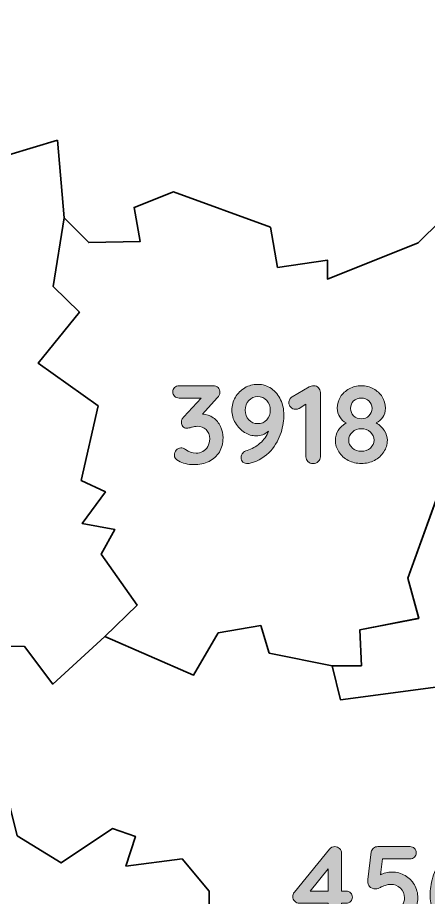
# Model space of a CAD drawing. Header units: inches. Extents: x 8 to 202, y -198 to -4.
# Drawn here: x 50.3 to 84.2, y -114.7 to -42 of the extents above; entities that cross this region are included whole.
import ezdxf

# ---------------------------------------------------------------- set-up
doc = ezdxf.new("R2010")
doc.units = ezdxf.units.IN
doc.header["$MEASUREMENT"] = 0
doc.layers.add('Layer 1', color=7, linetype='Continuous')
doc.layers.add('Layer 2', color=7, linetype='Continuous')

# ---------------------------------------------------------------- blocks, each defined once
blk = doc.blocks.new('block 5')
at = {"layer": 'Layer 2', "color": 250, "lineweight": 35, "true_color": 0x231f20}
for points in [[(53.548, -52.169), (54.103, -58.571), (54.103, -58.571), (53.188, -64.237), (55.368, -66.377), (51.959, -70.581), (56.9, -74.103), (55.507, -80.264), (57.51, -81.21), (55.591, -83.83), (58.275, -84.318), (57.158, -86.352), (60.121, -90.567), (57.455, -93.167), (57.455, -93.167), (53.157, -97.091), (50.836, -93.987), (45.31, -93.945)], [(47.487, -53.989), (53.548, -52.169)], [(84.8, -81.931), (82.494, -88.335), (83.396, -91.655), (78.537, -92.597), (78.659, -95.572), (76.249, -95.572), (76.249, -95.572), (71.043, -94.529), (70.334, -92.259), (66.828, -92.855), (64.789, -96.339), (57.455, -93.167), (57.455, -93.167), (60.121, -90.567), (57.158, -86.352), (58.275, -84.318), (55.591, -83.83), (57.51, -81.21), (55.507, -80.264), (56.9, -74.103), (51.959, -70.581), (55.368, -66.377), (53.188, -64.237), (54.103, -58.571), (54.103, -58.571), (56.126, -60.62), (60.37, -60.539), (59.871, -57.716), (63.127, -56.418), (71.145, -59.347), (71.731, -62.67), (75.867, -62.079), (75.847, -63.634), (83.332, -60.643), (90.883, -53.199)], [(84.994, -97.31), (76.937, -98.393), (76.249, -95.577), (76.249, -95.577), (78.657, -95.577), (78.537, -92.601), (83.396, -91.66), (82.494, -88.341), (84.8, -81.937)], [(57.455, -93.167), (64.792, -96.339), (66.83, -92.855), (70.334, -92.259), (71.043, -94.529), (76.251, -95.572), (76.251, -95.572), (76.939, -98.389), (84.996, -97.305), (84.996, -97.305), (85.264, -102.319), (88.511, -100.332), (94.999, -108.319), (98.435, -106.888), (100.919, -107.328), (100.787, -109.386), (105.568, -108.495), (105.568, -108.495), (105.268, -115.255)], [(66.014, -120.013), (66.083, -114.179), (63.843, -111.524), (59.199, -112.116), (59.981, -109.669), (58.085, -109.022), (53.84, -111.853), (50.206, -109.614), (47.962, -100.597), (48.882, -97.646), (45.307, -93.947), (45.307, -93.947), (50.834, -93.987), (53.155, -97.091), (57.455, -93.167)]]:
    blk.add_lwpolyline(points, dxfattribs=at)
blk = doc.blocks.new('block 2')
at = {"layer": 'Layer 2'}
blk.add_blockref('block 5', (0, 0), dxfattribs=at)
blk = doc.blocks.new('block 9')
at = {"layer": 'Layer 2', "true_color": 0xffffff}
h = blk.add_hatch(color=7, dxfattribs=at)
h.dxf.hatch_style = 2
edge = h.paths.add_edge_path()
edge.add_spline(control_points=[(66.412, -75.089), (66.672, -75.273), (66.872, -75.513), (67.012, -75.809), (67.153, -76.106), (67.223, -76.423), (67.223, -76.759), (67.223, -77.205), (67.123, -77.595), (66.921, -77.928), (66.719, -78.262), (66.435, -78.517), (66.068, -78.694), (65.701, -78.871), (65.273, -78.96), (64.784, -78.96), (64.564, -78.96), (64.343, -78.932), (64.123, -78.878), (63.903, -78.823), (63.71, -78.749), (63.545, -78.658), (63.319, -78.535), (63.206, -78.37), (63.206, -78.162), (63.206, -78.015), (63.258, -77.881), (63.362, -77.758), (63.466, -77.636), (63.591, -77.575), (63.738, -77.575), (63.86, -77.575), (63.992, -77.621), (64.132, -77.713), (64.395, -77.914), (64.686, -78.015), (65.004, -78.015), (65.193, -78.015), (65.374, -77.968), (65.545, -77.873), (65.716, -77.778), (65.855, -77.641), (65.962, -77.46), (66.069, -77.28), (66.123, -77.074), (66.123, -76.841), (66.123, -76.511), (66.023, -76.254), (65.825, -76.071), (65.626, -75.887), (65.386, -75.796), (65.105, -75.796), (64.982, -75.796), (64.875, -75.808), (64.784, -75.832), (64.692, -75.857), (64.637, -75.872), (64.618, -75.878), (64.459, -75.927), (64.328, -75.952), (64.224, -75.952), (64.089, -75.952), (63.982, -75.904), (63.903, -75.809), (63.823, -75.715), (63.784, -75.597), (63.784, -75.456), (63.784, -75.371), (63.799, -75.294), (63.83, -75.227), (63.86, -75.16), (63.912, -75.086), (63.986, -75.007), (63.986, -75.007), (65.407, -73.457), (65.407, -73.457), (65.407, -73.457), (63.591, -73.457), (63.591, -73.457), (63.444, -73.457), (63.322, -73.408), (63.224, -73.31), (63.126, -73.212), (63.077, -73.09), (63.077, -72.943), (63.077, -72.803), (63.126, -72.685), (63.224, -72.59), (63.322, -72.495), (63.444, -72.448), (63.591, -72.448), (63.591, -72.448), (66.398, -72.448), (66.398, -72.448), (66.581, -72.448), (66.722, -72.498), (66.82, -72.599), (66.918, -72.7), (66.967, -72.833), (66.967, -72.998), (66.967, -73.145), (66.893, -73.292), (66.746, -73.439), (66.746, -73.439), (65.517, -74.796), (65.517, -74.796), (65.854, -74.808), (66.152, -74.906), (66.412, -75.089)], knot_values=[0, 0, 0, 0, 1, 1, 1, 2, 2, 2, 3, 3, 3, 4, 4, 4, 5, 5, 5, 6, 6, 6, 7, 7, 7, 8, 8, 8, 9, 9, 9, 10, 10, 10, 11, 11, 11, 12, 12, 12, 13, 13, 13, 14, 14, 14, 15, 15, 15, 16, 16, 16, 17, 17, 17, 18, 18, 18, 19, 19, 19, 20, 20, 20, 21, 21, 21, 22, 22, 22, 23, 23, 23, 24, 24, 24, 25, 25, 25, 26, 26, 26, 27, 27, 27, 28, 28, 28, 29, 29, 29, 30, 30, 30, 31, 31, 31, 32, 32, 32, 33, 33, 33, 34, 34, 34, 35, 35, 35, 36, 36, 36, 36], degree=3, periodic=1)
h = blk.add_hatch(color=7, dxfattribs=at)
h.dxf.hatch_style = 2
edge = h.paths.add_edge_path()
edge.add_spline(control_points=[(71.222, -72.682), (71.553, -72.917), (71.806, -73.226), (71.984, -73.608), (72.161, -73.99), (72.25, -74.398), (72.25, -74.832), (72.25, -75.279), (72.172, -75.77), (72.016, -76.305), (71.86, -76.84), (71.575, -77.346), (71.163, -77.823), (70.75, -78.3), (70.189, -78.639), (69.48, -78.841), (69.406, -78.859), (69.336, -78.868), (69.269, -78.868), (69.11, -78.868), (68.978, -78.827), (68.874, -78.745), (68.77, -78.662), (68.718, -78.532), (68.718, -78.355), (68.718, -78.22), (68.763, -78.103), (68.851, -78.002), (68.94, -77.901), (69.058, -77.829), (69.205, -77.786), (69.59, -77.676), (69.946, -77.48), (70.273, -77.199), (70.6, -76.918), (70.84, -76.582), (70.993, -76.19), (70.687, -76.453), (70.339, -76.585), (69.947, -76.585), (69.63, -76.585), (69.316, -76.488), (69.007, -76.296), (68.698, -76.103), (68.446, -75.843), (68.251, -75.516), (68.055, -75.189), (67.957, -74.836), (67.957, -74.457), (67.957, -74.071), (68.053, -73.715), (68.246, -73.388), (68.439, -73.061), (68.697, -72.803), (69.021, -72.613), (69.345, -72.423), (69.703, -72.329), (70.094, -72.329), (70.516, -72.329), (70.892, -72.446), (71.222, -72.682)], knot_values=[0, 0, 0, 0, 1, 1, 1, 2, 2, 2, 3, 3, 3, 4, 4, 4, 5, 5, 5, 6, 6, 6, 7, 7, 7, 8, 8, 8, 9, 9, 9, 10, 10, 10, 11, 11, 11, 12, 12, 12, 13, 13, 13, 14, 14, 14, 15, 15, 15, 16, 16, 16, 17, 17, 17, 18, 18, 18, 19, 19, 19, 20, 20, 20, 20], degree=3, periodic=1)
edge = h.paths.add_edge_path()
edge.add_spline(control_points=[(70.833, -75.254), (71.031, -75.041), (71.131, -74.775), (71.131, -74.457), (71.131, -74.139), (71.031, -73.873), (70.833, -73.659), (70.634, -73.444), (70.388, -73.338), (70.094, -73.338), (69.807, -73.338), (69.562, -73.444), (69.36, -73.659), (69.159, -73.873), (69.058, -74.139), (69.058, -74.457), (69.058, -74.775), (69.159, -75.041), (69.36, -75.254), (69.562, -75.469), (69.807, -75.576), (70.094, -75.576), (70.388, -75.576), (70.634, -75.469), (70.833, -75.254)], knot_values=[0, 0, 0, 0, 1, 1, 1, 2, 2, 2, 3, 3, 3, 4, 4, 4, 5, 5, 5, 6, 6, 6, 7, 7, 7, 8, 8, 8, 8], degree=3, periodic=1)
h = blk.add_hatch(color=7, dxfattribs=at)
h.dxf.hatch_style = 2
edge = h.paths.add_edge_path()
edge.add_spline(control_points=[(75.111, -72.608), (75.215, -72.715), (75.267, -72.848), (75.267, -73.007), (75.267, -73.007), (75.267, -78.309), (75.267, -78.309), (75.267, -78.468), (75.209, -78.601), (75.093, -78.708), (74.977, -78.815), (74.833, -78.868), (74.662, -78.868), (74.491, -78.868), (74.35, -78.815), (74.24, -78.708), (74.13, -78.601), (74.075, -78.468), (74.075, -78.309), (74.075, -78.309), (74.075, -73.961), (74.075, -73.961), (74.075, -73.961), (73.506, -74.31), (73.506, -74.31), (73.414, -74.365), (73.316, -74.392), (73.213, -74.392), (73.06, -74.392), (72.93, -74.334), (72.823, -74.218), (72.716, -74.102), (72.662, -73.974), (72.662, -73.833), (72.662, -73.735), (72.688, -73.643), (72.74, -73.558), (72.792, -73.472), (72.861, -73.405), (72.947, -73.356), (72.947, -73.356), (74.332, -72.53), (74.332, -72.53), (74.436, -72.475), (74.567, -72.448), (74.726, -72.448), (74.879, -72.448), (75.007, -72.502), (75.111, -72.608)], knot_values=[0, 0, 0, 0, 1, 1, 1, 2, 2, 2, 3, 3, 3, 4, 4, 4, 5, 5, 5, 6, 6, 6, 7, 7, 7, 8, 8, 8, 9, 9, 9, 10, 10, 10, 11, 11, 11, 12, 12, 12, 13, 13, 13, 14, 14, 14, 15, 15, 15, 16, 16, 16, 16], degree=3, periodic=1)
h = blk.add_hatch(color=7, dxfattribs=at)
h.dxf.hatch_style = 2
edge = h.paths.add_edge_path()
edge.add_spline(control_points=[(80.555, -76.158), (80.717, -76.412), (80.798, -76.676), (80.798, -76.952), (80.798, -77.3), (80.702, -77.621), (80.509, -77.914), (80.316, -78.208), (80.056, -78.441), (79.73, -78.612), (79.402, -78.783), (79.043, -78.868), (78.652, -78.868), (78.26, -78.868), (77.901, -78.783), (77.574, -78.612), (77.247, -78.441), (76.987, -78.208), (76.794, -77.914), (76.602, -77.621), (76.505, -77.3), (76.505, -76.952), (76.505, -76.365), (76.802, -75.887), (77.395, -75.52), (77.181, -75.398), (77.005, -75.233), (76.868, -75.025), (76.73, -74.817), (76.661, -74.573), (76.661, -74.292), (76.661, -73.955), (76.75, -73.646), (76.927, -73.365), (77.105, -73.084), (77.345, -72.86), (77.647, -72.695), (77.95, -72.53), (78.285, -72.448), (78.652, -72.448), (79.019, -72.448), (79.353, -72.53), (79.656, -72.695), (79.959, -72.86), (80.197, -73.084), (80.371, -73.365), (80.546, -73.646), (80.633, -73.955), (80.633, -74.292), (80.633, -74.597), (80.561, -74.85), (80.417, -75.048), (80.274, -75.247), (80.095, -75.404), (79.881, -75.52), (80.168, -75.692), (80.393, -75.904), (80.555, -76.158)], knot_values=[0, 0, 0, 0, 1, 1, 1, 2, 2, 2, 3, 3, 3, 4, 4, 4, 5, 5, 5, 6, 6, 6, 7, 7, 7, 8, 8, 8, 9, 9, 9, 10, 10, 10, 11, 11, 11, 12, 12, 12, 13, 13, 13, 14, 14, 14, 15, 15, 15, 16, 16, 16, 17, 17, 17, 18, 18, 18, 19, 19, 19, 19], degree=3, periodic=1)
edge = h.paths.add_edge_path()
edge.add_spline(control_points=[(79.395, -77.589), (79.596, -77.409), (79.697, -77.19), (79.697, -76.933), (79.697, -76.67), (79.596, -76.449), (79.395, -76.268), (79.193, -76.088), (78.945, -75.998), (78.652, -75.998), (78.358, -75.998), (78.11, -76.088), (77.909, -76.268), (77.707, -76.449), (77.606, -76.67), (77.606, -76.933), (77.606, -77.19), (77.707, -77.409), (77.909, -77.589), (78.11, -77.769), (78.358, -77.859), (78.652, -77.859), (78.945, -77.859), (79.193, -77.769), (79.395, -77.589)], knot_values=[0, 0, 0, 0, 1, 1, 1, 2, 2, 2, 3, 3, 3, 4, 4, 4, 5, 5, 5, 6, 6, 6, 7, 7, 7, 8, 8, 8, 8], degree=3, periodic=1)
edge = h.paths.add_edge_path()
edge.add_spline(control_points=[(78.014, -73.7), (77.846, -73.862), (77.762, -74.065), (77.762, -74.31), (77.762, -74.561), (77.846, -74.767), (78.014, -74.929), (78.182, -75.091), (78.395, -75.172), (78.652, -75.172), (78.902, -75.172), (79.112, -75.089), (79.28, -74.924), (79.448, -74.759), (79.532, -74.554), (79.532, -74.31), (79.532, -74.065), (79.448, -73.862), (79.28, -73.7), (79.112, -73.538), (78.902, -73.457), (78.652, -73.457), (78.395, -73.457), (78.182, -73.538), (78.014, -73.7)], knot_values=[0, 0, 0, 0, 1, 1, 1, 2, 2, 2, 3, 3, 3, 4, 4, 4, 5, 5, 5, 6, 6, 6, 7, 7, 7, 8, 8, 8, 8], degree=3, periodic=1)
at = {"layer": 'Layer 2', "lineweight": 0}
for points, knots in [([(66.412, -75.089), (66.672, -75.273), (66.872, -75.513), (67.012, -75.809), (67.153, -76.106), (67.223, -76.423), (67.223, -76.759), (67.223, -77.205), (67.123, -77.595), (66.921, -77.928), (66.719, -78.262), (66.435, -78.517), (66.068, -78.694), (65.701, -78.871), (65.273, -78.96), (64.784, -78.96), (64.564, -78.96), (64.343, -78.932), (64.123, -78.878), (63.903, -78.823), (63.71, -78.749), (63.545, -78.658), (63.319, -78.535), (63.206, -78.37), (63.206, -78.162), (63.206, -78.015), (63.258, -77.881), (63.362, -77.758), (63.466, -77.636), (63.591, -77.575), (63.738, -77.575), (63.86, -77.575), (63.992, -77.621), (64.132, -77.713), (64.395, -77.914), (64.686, -78.015), (65.004, -78.015), (65.193, -78.015), (65.374, -77.968), (65.545, -77.873), (65.716, -77.778), (65.855, -77.641), (65.962, -77.46), (66.069, -77.28), (66.123, -77.074), (66.123, -76.841), (66.123, -76.511), (66.023, -76.254), (65.825, -76.071), (65.626, -75.887), (65.386, -75.796), (65.105, -75.796), (64.982, -75.796), (64.875, -75.808), (64.784, -75.832), (64.692, -75.857), (64.637, -75.872), (64.618, -75.878), (64.459, -75.927), (64.328, -75.952), (64.224, -75.952), (64.089, -75.952), (63.982, -75.904), (63.903, -75.809), (63.823, -75.715), (63.784, -75.597), (63.784, -75.456), (63.784, -75.371), (63.799, -75.294), (63.83, -75.227), (63.86, -75.16), (63.912, -75.086), (63.986, -75.007), (63.986, -75.007), (65.407, -73.457), (65.407, -73.457), (65.407, -73.457), (63.591, -73.457), (63.591, -73.457), (63.444, -73.457), (63.322, -73.408), (63.224, -73.31), (63.126, -73.212), (63.077, -73.09), (63.077, -72.943), (63.077, -72.803), (63.126, -72.685), (63.224, -72.59), (63.322, -72.495), (63.444, -72.448), (63.591, -72.448), (63.591, -72.448), (66.398, -72.448), (66.398, -72.448), (66.581, -72.448), (66.722, -72.498), (66.82, -72.599), (66.918, -72.7), (66.967, -72.833), (66.967, -72.998), (66.967, -73.145), (66.893, -73.292), (66.746, -73.439), (66.746, -73.439), (65.517, -74.796), (65.517, -74.796), (65.854, -74.808), (66.152, -74.906), (66.412, -75.089)], [0, 0, 0, 0, 1, 1, 1, 2, 2, 2, 3, 3, 3, 4, 4, 4, 5, 5, 5, 6, 6, 6, 7, 7, 7, 8, 8, 8, 9, 9, 9, 10, 10, 10, 11, 11, 11, 12, 12, 12, 13, 13, 13, 14, 14, 14, 15, 15, 15, 16, 16, 16, 17, 17, 17, 18, 18, 18, 19, 19, 19, 20, 20, 20, 21, 21, 21, 22, 22, 22, 23, 23, 23, 24, 24, 24, 25, 25, 25, 26, 26, 26, 27, 27, 27, 28, 28, 28, 29, 29, 29, 30, 30, 30, 31, 31, 31, 32, 32, 32, 33, 33, 33, 34, 34, 34, 35, 35, 35, 36, 36, 36, 36]), ([(71.222, -72.682), (71.553, -72.917), (71.806, -73.226), (71.984, -73.608), (72.161, -73.99), (72.25, -74.398), (72.25, -74.832), (72.25, -75.279), (72.172, -75.77), (72.016, -76.305), (71.86, -76.84), (71.575, -77.346), (71.163, -77.823), (70.75, -78.3), (70.189, -78.639), (69.48, -78.841), (69.406, -78.859), (69.336, -78.868), (69.269, -78.868), (69.11, -78.868), (68.978, -78.827), (68.874, -78.745), (68.77, -78.662), (68.718, -78.532), (68.718, -78.355), (68.718, -78.22), (68.763, -78.103), (68.851, -78.002), (68.94, -77.901), (69.058, -77.829), (69.205, -77.786), (69.59, -77.676), (69.946, -77.48), (70.273, -77.199), (70.6, -76.918), (70.84, -76.582), (70.993, -76.19), (70.687, -76.453), (70.339, -76.585), (69.947, -76.585), (69.63, -76.585), (69.316, -76.488), (69.007, -76.296), (68.698, -76.103), (68.446, -75.843), (68.251, -75.516), (68.055, -75.189), (67.957, -74.836), (67.957, -74.457), (67.957, -74.071), (68.053, -73.715), (68.246, -73.388), (68.439, -73.061), (68.697, -72.803), (69.021, -72.613), (69.345, -72.423), (69.703, -72.329), (70.094, -72.329), (70.516, -72.329), (70.892, -72.446), (71.222, -72.682)], [0, 0, 0, 0, 1, 1, 1, 2, 2, 2, 3, 3, 3, 4, 4, 4, 5, 5, 5, 6, 6, 6, 7, 7, 7, 8, 8, 8, 9, 9, 9, 10, 10, 10, 11, 11, 11, 12, 12, 12, 13, 13, 13, 14, 14, 14, 15, 15, 15, 16, 16, 16, 17, 17, 17, 18, 18, 18, 19, 19, 19, 20, 20, 20, 20]), ([(75.111, -72.608), (75.215, -72.715), (75.267, -72.848), (75.267, -73.007), (75.267, -73.007), (75.267, -78.309), (75.267, -78.309), (75.267, -78.468), (75.209, -78.601), (75.093, -78.708), (74.977, -78.815), (74.833, -78.868), (74.662, -78.868), (74.491, -78.868), (74.35, -78.815), (74.24, -78.708), (74.13, -78.601), (74.075, -78.468), (74.075, -78.309), (74.075, -78.309), (74.075, -73.961), (74.075, -73.961), (74.075, -73.961), (73.506, -74.31), (73.506, -74.31), (73.414, -74.365), (73.316, -74.392), (73.213, -74.392), (73.06, -74.392), (72.93, -74.334), (72.823, -74.218), (72.716, -74.102), (72.662, -73.974), (72.662, -73.833), (72.662, -73.735), (72.688, -73.643), (72.74, -73.558), (72.792, -73.472), (72.861, -73.405), (72.947, -73.356), (72.947, -73.356), (74.332, -72.53), (74.332, -72.53), (74.436, -72.475), (74.567, -72.448), (74.726, -72.448), (74.879, -72.448), (75.007, -72.502), (75.111, -72.608)], [0, 0, 0, 0, 1, 1, 1, 2, 2, 2, 3, 3, 3, 4, 4, 4, 5, 5, 5, 6, 6, 6, 7, 7, 7, 8, 8, 8, 9, 9, 9, 10, 10, 10, 11, 11, 11, 12, 12, 12, 13, 13, 13, 14, 14, 14, 15, 15, 15, 16, 16, 16, 16]), ([(80.555, -76.158), (80.717, -76.412), (80.798, -76.676), (80.798, -76.952), (80.798, -77.3), (80.702, -77.621), (80.509, -77.914), (80.316, -78.208), (80.056, -78.441), (79.73, -78.612), (79.402, -78.783), (79.043, -78.868), (78.652, -78.868), (78.26, -78.868), (77.901, -78.783), (77.574, -78.612), (77.247, -78.441), (76.987, -78.208), (76.794, -77.914), (76.602, -77.621), (76.505, -77.3), (76.505, -76.952), (76.505, -76.365), (76.802, -75.887), (77.395, -75.52), (77.181, -75.398), (77.005, -75.233), (76.868, -75.025), (76.73, -74.817), (76.661, -74.573), (76.661, -74.292), (76.661, -73.955), (76.75, -73.646), (76.927, -73.365), (77.105, -73.084), (77.345, -72.86), (77.647, -72.695), (77.95, -72.53), (78.285, -72.448), (78.652, -72.448), (79.019, -72.448), (79.353, -72.53), (79.656, -72.695), (79.959, -72.86), (80.197, -73.084), (80.371, -73.365), (80.546, -73.646), (80.633, -73.955), (80.633, -74.292), (80.633, -74.597), (80.561, -74.85), (80.417, -75.048), (80.274, -75.247), (80.095, -75.404), (79.881, -75.52), (80.168, -75.692), (80.393, -75.904), (80.555, -76.158)], [0, 0, 0, 0, 1, 1, 1, 2, 2, 2, 3, 3, 3, 4, 4, 4, 5, 5, 5, 6, 6, 6, 7, 7, 7, 8, 8, 8, 9, 9, 9, 10, 10, 10, 11, 11, 11, 12, 12, 12, 13, 13, 13, 14, 14, 14, 15, 15, 15, 16, 16, 16, 17, 17, 17, 18, 18, 18, 19, 19, 19, 19]), ([(70.833, -75.254), (71.031, -75.041), (71.131, -74.775), (71.131, -74.457), (71.131, -74.139), (71.031, -73.873), (70.833, -73.659), (70.634, -73.444), (70.388, -73.338), (70.094, -73.338), (69.807, -73.338), (69.562, -73.444), (69.36, -73.659), (69.159, -73.873), (69.058, -74.139), (69.058, -74.457), (69.058, -74.775), (69.159, -75.041), (69.36, -75.254), (69.562, -75.469), (69.807, -75.576), (70.094, -75.576), (70.388, -75.576), (70.634, -75.469), (70.833, -75.254)], [0, 0, 0, 0, 1, 1, 1, 2, 2, 2, 3, 3, 3, 4, 4, 4, 5, 5, 5, 6, 6, 6, 7, 7, 7, 8, 8, 8, 8]), ([(78.014, -73.7), (77.846, -73.862), (77.762, -74.065), (77.762, -74.31), (77.762, -74.561), (77.846, -74.767), (78.014, -74.929), (78.182, -75.091), (78.395, -75.172), (78.652, -75.172), (78.902, -75.172), (79.112, -75.089), (79.28, -74.924), (79.448, -74.759), (79.532, -74.554), (79.532, -74.31), (79.532, -74.065), (79.448, -73.862), (79.28, -73.7), (79.112, -73.538), (78.902, -73.457), (78.652, -73.457), (78.395, -73.457), (78.182, -73.538), (78.014, -73.7)], [0, 0, 0, 0, 1, 1, 1, 2, 2, 2, 3, 3, 3, 4, 4, 4, 5, 5, 5, 6, 6, 6, 7, 7, 7, 8, 8, 8, 8]), ([(79.395, -77.589), (79.596, -77.409), (79.697, -77.19), (79.697, -76.933), (79.697, -76.67), (79.596, -76.449), (79.395, -76.268), (79.193, -76.088), (78.945, -75.998), (78.652, -75.998), (78.358, -75.998), (78.11, -76.088), (77.909, -76.268), (77.707, -76.449), (77.606, -76.67), (77.606, -76.933), (77.606, -77.19), (77.707, -77.409), (77.909, -77.589), (78.11, -77.769), (78.358, -77.859), (78.652, -77.859), (78.945, -77.859), (79.193, -77.769), (79.395, -77.589)], [0, 0, 0, 0, 1, 1, 1, 2, 2, 2, 3, 3, 3, 4, 4, 4, 5, 5, 5, 6, 6, 6, 7, 7, 7, 8, 8, 8, 8])]:
    blk.add_open_spline(points, degree=3, knots=knots, dxfattribs=at)
blk = doc.blocks.new('block 14')
at = {"layer": 'Layer 2', "true_color": 0xffffff}
h = blk.add_hatch(color=7, dxfattribs=at)
h.dxf.hatch_style = 2
edge = h.paths.add_edge_path()
edge.add_spline(control_points=[(77.767, -114.325), (77.865, -114.423), (77.914, -114.546), (77.914, -114.692), (77.914, -114.833), (77.865, -114.951), (77.767, -115.046), (77.67, -115.14), (77.547, -115.187), (77.4, -115.187), (77.4, -115.187), (77.015, -115.187), (77.015, -115.187), (77.015, -115.187), (77.015, -116.371), (77.015, -116.371), (77.015, -116.53), (76.962, -116.663), (76.855, -116.77), (76.748, -116.877), (76.615, -116.93), (76.456, -116.93), (76.303, -116.93), (76.174, -116.877), (76.07, -116.77), (75.966, -116.663), (75.915, -116.53), (75.915, -116.371), (75.915, -116.371), (75.915, -115.187), (75.915, -115.187), (75.915, -115.187), (73.53, -115.187), (73.53, -115.187), (73.395, -115.187), (73.27, -115.134), (73.154, -115.027), (73.037, -114.92), (72.979, -114.793), (72.979, -114.647), (72.979, -114.512), (73.025, -114.39), (73.117, -114.28), (73.117, -114.28), (76.015, -110.73), (76.015, -110.73), (76.131, -110.583), (76.284, -110.51), (76.474, -110.51), (76.627, -110.51), (76.755, -110.563), (76.859, -110.67), (76.963, -110.777), (77.015, -110.91), (77.015, -111.069), (77.015, -111.069), (77.015, -114.179), (77.015, -114.179), (77.015, -114.179), (77.4, -114.179), (77.4, -114.179), (77.547, -114.179), (77.67, -114.228), (77.767, -114.325)], knot_values=[0, 0, 0, 0, 1, 1, 1, 2, 2, 2, 3, 3, 3, 4, 4, 4, 5, 5, 5, 6, 6, 6, 7, 7, 7, 8, 8, 8, 9, 9, 9, 10, 10, 10, 11, 11, 11, 12, 12, 12, 13, 13, 13, 14, 14, 14, 15, 15, 15, 16, 16, 16, 17, 17, 17, 18, 18, 18, 19, 19, 19, 20, 20, 20, 21, 21, 21, 21], degree=3, periodic=1)
h.paths.add_polyline_path([(74.429, -114.179), (75.915, -114.179), (75.915, -112.344)])
h = blk.add_hatch(color=7, dxfattribs=at)
h.dxf.hatch_style = 2
edge = h.paths.add_edge_path()
edge.add_spline(control_points=[(82.266, -112.899), (82.593, -113.086), (82.85, -113.341), (83.037, -113.665), (83.223, -113.989), (83.316, -114.35), (83.316, -114.747), (83.316, -115.157), (83.2, -115.536), (82.968, -115.885), (82.735, -116.233), (82.427, -116.51), (82.042, -116.715), (81.656, -116.92), (81.24, -117.022), (80.794, -117.022), (80.556, -117.022), (80.309, -116.985), (80.056, -116.912), (79.802, -116.839), (79.595, -116.738), (79.436, -116.609), (79.363, -116.548), (79.302, -116.462), (79.253, -116.353), (79.204, -116.242), (79.18, -116.139), (79.18, -116.04), (79.18, -115.931), (79.227, -115.831), (79.322, -115.742), (79.417, -115.654), (79.541, -115.609), (79.693, -115.609), (79.803, -115.609), (79.941, -115.668), (80.106, -115.784), (80.363, -115.943), (80.589, -116.022), (80.785, -116.022), (81.036, -116.022), (81.271, -115.964), (81.491, -115.848), (81.711, -115.732), (81.887, -115.576), (82.019, -115.38), (82.15, -115.185), (82.216, -114.974), (82.216, -114.747), (82.216, -114.417), (82.102, -114.148), (81.876, -113.94), (81.65, -113.732), (81.381, -113.628), (81.069, -113.628), (80.928, -113.628), (80.803, -113.647), (80.693, -113.683), (80.583, -113.72), (80.452, -113.775), (80.299, -113.848), (80.189, -113.903), (80.102, -113.943), (80.037, -113.968), (79.973, -113.992), (79.907, -114.004), (79.84, -114.004), (79.602, -114.004), (79.432, -113.94), (79.331, -113.812), (79.23, -113.683), (79.18, -113.531), (79.18, -113.353), (79.18, -113.292), (79.183, -113.249), (79.189, -113.225), (79.189, -113.225), (79.473, -110.95), (79.473, -110.95), (79.498, -110.821), (79.56, -110.716), (79.661, -110.634), (79.762, -110.551), (79.883, -110.51), (80.024, -110.51), (80.024, -110.51), (82.674, -110.51), (82.674, -110.51), (82.821, -110.51), (82.943, -110.559), (83.041, -110.656), (83.139, -110.754), (83.188, -110.877), (83.188, -111.023), (83.188, -111.164), (83.139, -111.282), (83.041, -111.376), (82.943, -111.472), (82.821, -111.519), (82.674, -111.519), (82.674, -111.519), (80.4, -111.519), (80.4, -111.519), (80.4, -111.519), (80.225, -112.849), (80.225, -112.849), (80.342, -112.781), (80.488, -112.726), (80.666, -112.684), (80.843, -112.641), (81.011, -112.619), (81.17, -112.619), (81.574, -112.619), (81.939, -112.713), (82.266, -112.899)], knot_values=[0, 0, 0, 0, 1, 1, 1, 2, 2, 2, 3, 3, 3, 4, 4, 4, 5, 5, 5, 6, 6, 6, 7, 7, 7, 8, 8, 8, 9, 9, 9, 10, 10, 10, 11, 11, 11, 12, 12, 12, 13, 13, 13, 14, 14, 14, 15, 15, 15, 16, 16, 16, 17, 17, 17, 18, 18, 18, 19, 19, 19, 20, 20, 20, 21, 21, 21, 22, 22, 22, 23, 23, 23, 24, 24, 24, 25, 25, 25, 26, 26, 26, 27, 27, 27, 28, 28, 28, 29, 29, 29, 30, 30, 30, 31, 31, 31, 32, 32, 32, 33, 33, 33, 34, 34, 34, 35, 35, 35, 36, 36, 36, 37, 37, 37, 38, 38, 38, 38], degree=3, periodic=1)
h = blk.add_hatch(color=7, dxfattribs=at)
h.dxf.hatch_style = 2
edge = h.paths.add_edge_path()
edge.add_spline(control_points=[(87.568, -113.055), (87.876, -113.248), (88.129, -113.508), (88.324, -113.835), (88.52, -114.162), (88.618, -114.515), (88.618, -114.894), (88.618, -115.279), (88.522, -115.636), (88.329, -115.963), (88.136, -116.29), (87.878, -116.548), (87.554, -116.738), (87.23, -116.927), (86.872, -117.022), (86.481, -117.022), (86.059, -117.022), (85.683, -116.904), (85.353, -116.669), (85.022, -116.434), (84.768, -116.125), (84.591, -115.742), (84.414, -115.36), (84.325, -114.952), (84.325, -114.518), (84.325, -114.072), (84.403, -113.581), (84.559, -113.046), (84.715, -112.511), (84.999, -112.005), (85.412, -111.528), (85.825, -111.051), (86.386, -110.712), (87.095, -110.51), (87.169, -110.491), (87.239, -110.482), (87.306, -110.482), (87.465, -110.482), (87.597, -110.523), (87.701, -110.606), (87.804, -110.689), (87.856, -110.819), (87.856, -110.996), (87.856, -111.131), (87.812, -111.248), (87.723, -111.349), (87.635, -111.45), (87.517, -111.522), (87.37, -111.565), (86.985, -111.674), (86.629, -111.871), (86.302, -112.152), (85.975, -112.433), (85.735, -112.769), (85.582, -113.161), (85.888, -112.898), (86.236, -112.766), (86.627, -112.766), (86.945, -112.766), (87.259, -112.862), (87.568, -113.055)], knot_values=[0, 0, 0, 0, 1, 1, 1, 2, 2, 2, 3, 3, 3, 4, 4, 4, 5, 5, 5, 6, 6, 6, 7, 7, 7, 8, 8, 8, 9, 9, 9, 10, 10, 10, 11, 11, 11, 12, 12, 12, 13, 13, 13, 14, 14, 14, 15, 15, 15, 16, 16, 16, 17, 17, 17, 18, 18, 18, 19, 19, 19, 20, 20, 20, 20], degree=3, periodic=1)
edge = h.paths.add_edge_path()
edge.add_spline(control_points=[(87.214, -115.692), (87.416, -115.478), (87.517, -115.212), (87.517, -114.894), (87.517, -114.576), (87.416, -114.31), (87.214, -114.096), (87.013, -113.882), (86.768, -113.775), (86.481, -113.775), (86.187, -113.775), (85.941, -113.882), (85.742, -114.096), (85.544, -114.31), (85.444, -114.576), (85.444, -114.894), (85.444, -115.212), (85.544, -115.478), (85.742, -115.692), (85.941, -115.906), (86.187, -116.013), (86.481, -116.013), (86.768, -116.013), (87.013, -115.906), (87.214, -115.692)], knot_values=[0, 0, 0, 0, 1, 1, 1, 2, 2, 2, 3, 3, 3, 4, 4, 4, 5, 5, 5, 6, 6, 6, 7, 7, 7, 8, 8, 8, 8], degree=3, periodic=1)
h = blk.add_hatch(color=7, dxfattribs=at)
h.dxf.hatch_style = 2
edge = h.paths.add_edge_path()
edge.add_spline(control_points=[(92.603, -112.899), (92.93, -113.086), (93.187, -113.341), (93.373, -113.665), (93.56, -113.989), (93.653, -114.35), (93.653, -114.747), (93.653, -115.157), (93.537, -115.536), (93.305, -115.885), (93.072, -116.233), (92.764, -116.51), (92.378, -116.715), (91.993, -116.92), (91.577, -117.022), (91.131, -117.022), (90.892, -117.022), (90.646, -116.985), (90.393, -116.912), (90.139, -116.839), (89.932, -116.738), (89.773, -116.609), (89.7, -116.548), (89.639, -116.462), (89.59, -116.353), (89.541, -116.242), (89.516, -116.139), (89.516, -116.04), (89.516, -115.931), (89.564, -115.831), (89.659, -115.742), (89.754, -115.654), (89.877, -115.609), (90.03, -115.609), (90.14, -115.609), (90.278, -115.668), (90.443, -115.784), (90.7, -115.943), (90.926, -116.022), (91.122, -116.022), (91.372, -116.022), (91.608, -115.964), (91.828, -115.848), (92.048, -115.732), (92.224, -115.576), (92.355, -115.38), (92.487, -115.185), (92.552, -114.974), (92.552, -114.747), (92.552, -114.417), (92.439, -114.148), (92.213, -113.94), (91.987, -113.732), (91.718, -113.628), (91.406, -113.628), (91.265, -113.628), (91.14, -113.647), (91.03, -113.683), (90.92, -113.72), (90.788, -113.775), (90.636, -113.848), (90.526, -113.903), (90.438, -113.943), (90.374, -113.968), (90.31, -113.992), (90.244, -114.004), (90.177, -114.004), (89.939, -114.004), (89.769, -113.94), (89.668, -113.812), (89.567, -113.683), (89.516, -113.531), (89.516, -113.353), (89.516, -113.292), (89.52, -113.249), (89.526, -113.225), (89.526, -113.225), (89.81, -110.95), (89.81, -110.95), (89.834, -110.821), (89.897, -110.716), (89.998, -110.634), (90.099, -110.551), (90.22, -110.51), (90.36, -110.51), (90.36, -110.51), (93.011, -110.51), (93.011, -110.51), (93.158, -110.51), (93.28, -110.559), (93.378, -110.656), (93.476, -110.754), (93.525, -110.877), (93.525, -111.023), (93.525, -111.164), (93.476, -111.282), (93.378, -111.376), (93.28, -111.472), (93.158, -111.519), (93.011, -111.519), (93.011, -111.519), (90.736, -111.519), (90.736, -111.519), (90.736, -111.519), (90.562, -112.849), (90.562, -112.849), (90.678, -112.781), (90.825, -112.726), (91.003, -112.684), (91.18, -112.641), (91.348, -112.619), (91.507, -112.619), (91.91, -112.619), (92.276, -112.713), (92.603, -112.899)], knot_values=[0, 0, 0, 0, 1, 1, 1, 2, 2, 2, 3, 3, 3, 4, 4, 4, 5, 5, 5, 6, 6, 6, 7, 7, 7, 8, 8, 8, 9, 9, 9, 10, 10, 10, 11, 11, 11, 12, 12, 12, 13, 13, 13, 14, 14, 14, 15, 15, 15, 16, 16, 16, 17, 17, 17, 18, 18, 18, 19, 19, 19, 20, 20, 20, 21, 21, 21, 22, 22, 22, 23, 23, 23, 24, 24, 24, 25, 25, 25, 26, 26, 26, 27, 27, 27, 28, 28, 28, 29, 29, 29, 30, 30, 30, 31, 31, 31, 32, 32, 32, 33, 33, 33, 34, 34, 34, 35, 35, 35, 36, 36, 36, 37, 37, 37, 38, 38, 38, 38], degree=3, periodic=1)
at = {"layer": 'Layer 2', "lineweight": 0}
blk.add_lwpolyline([(74.429, -114.179), (75.915, -114.179), (75.915, -112.344), (74.429, -114.179)], dxfattribs=at)
for points, knots in [([(77.767, -114.325), (77.865, -114.423), (77.914, -114.546), (77.914, -114.692), (77.914, -114.833), (77.865, -114.951), (77.767, -115.046), (77.67, -115.14), (77.547, -115.187), (77.4, -115.187), (77.4, -115.187), (77.015, -115.187), (77.015, -115.187), (77.015, -115.187), (77.015, -116.371), (77.015, -116.371), (77.015, -116.53), (76.962, -116.663), (76.855, -116.77), (76.748, -116.877), (76.615, -116.93), (76.456, -116.93), (76.303, -116.93), (76.174, -116.877), (76.07, -116.77), (75.966, -116.663), (75.915, -116.53), (75.915, -116.371), (75.915, -116.371), (75.915, -115.187), (75.915, -115.187), (75.915, -115.187), (73.53, -115.187), (73.53, -115.187), (73.395, -115.187), (73.27, -115.134), (73.154, -115.027), (73.037, -114.92), (72.979, -114.793), (72.979, -114.647), (72.979, -114.512), (73.025, -114.39), (73.117, -114.28), (73.117, -114.28), (76.015, -110.73), (76.015, -110.73), (76.131, -110.583), (76.284, -110.51), (76.474, -110.51), (76.627, -110.51), (76.755, -110.563), (76.859, -110.67), (76.963, -110.777), (77.015, -110.91), (77.015, -111.069), (77.015, -111.069), (77.015, -114.179), (77.015, -114.179), (77.015, -114.179), (77.4, -114.179), (77.4, -114.179), (77.547, -114.179), (77.67, -114.228), (77.767, -114.325)], [0, 0, 0, 0, 1, 1, 1, 2, 2, 2, 3, 3, 3, 4, 4, 4, 5, 5, 5, 6, 6, 6, 7, 7, 7, 8, 8, 8, 9, 9, 9, 10, 10, 10, 11, 11, 11, 12, 12, 12, 13, 13, 13, 14, 14, 14, 15, 15, 15, 16, 16, 16, 17, 17, 17, 18, 18, 18, 19, 19, 19, 20, 20, 20, 21, 21, 21, 21]), ([(82.266, -112.899), (82.593, -113.086), (82.85, -113.341), (83.037, -113.665), (83.223, -113.989), (83.316, -114.35), (83.316, -114.747), (83.316, -115.157), (83.2, -115.536), (82.968, -115.885), (82.735, -116.233), (82.427, -116.51), (82.042, -116.715), (81.656, -116.92), (81.24, -117.022), (80.794, -117.022), (80.556, -117.022), (80.309, -116.985), (80.056, -116.912), (79.802, -116.839), (79.595, -116.738), (79.436, -116.609), (79.363, -116.548), (79.302, -116.462), (79.253, -116.353), (79.204, -116.242), (79.18, -116.139), (79.18, -116.04), (79.18, -115.931), (79.227, -115.831), (79.322, -115.742), (79.417, -115.654), (79.541, -115.609), (79.693, -115.609), (79.803, -115.609), (79.941, -115.668), (80.106, -115.784), (80.363, -115.943), (80.589, -116.022), (80.785, -116.022), (81.036, -116.022), (81.271, -115.964), (81.491, -115.848), (81.711, -115.732), (81.887, -115.576), (82.019, -115.38), (82.15, -115.185), (82.216, -114.974), (82.216, -114.747), (82.216, -114.417), (82.102, -114.148), (81.876, -113.94), (81.65, -113.732), (81.381, -113.628), (81.069, -113.628), (80.928, -113.628), (80.803, -113.647), (80.693, -113.683), (80.583, -113.72), (80.452, -113.775), (80.299, -113.848), (80.189, -113.903), (80.102, -113.943), (80.037, -113.968), (79.973, -113.992), (79.907, -114.004), (79.84, -114.004), (79.602, -114.004), (79.432, -113.94), (79.331, -113.812), (79.23, -113.683), (79.18, -113.531), (79.18, -113.353), (79.18, -113.292), (79.183, -113.249), (79.189, -113.225), (79.189, -113.225), (79.473, -110.95), (79.473, -110.95), (79.498, -110.821), (79.56, -110.716), (79.661, -110.634), (79.762, -110.551), (79.883, -110.51), (80.024, -110.51), (80.024, -110.51), (82.674, -110.51), (82.674, -110.51), (82.821, -110.51), (82.943, -110.559), (83.041, -110.656), (83.139, -110.754), (83.188, -110.877), (83.188, -111.023), (83.188, -111.164), (83.139, -111.282), (83.041, -111.376), (82.943, -111.472), (82.821, -111.519), (82.674, -111.519), (82.674, -111.519), (80.4, -111.519), (80.4, -111.519), (80.4, -111.519), (80.225, -112.849), (80.225, -112.849), (80.342, -112.781), (80.488, -112.726), (80.666, -112.684), (80.843, -112.641), (81.011, -112.619), (81.17, -112.619), (81.574, -112.619), (81.939, -112.713), (82.266, -112.899)], [0, 0, 0, 0, 1, 1, 1, 2, 2, 2, 3, 3, 3, 4, 4, 4, 5, 5, 5, 6, 6, 6, 7, 7, 7, 8, 8, 8, 9, 9, 9, 10, 10, 10, 11, 11, 11, 12, 12, 12, 13, 13, 13, 14, 14, 14, 15, 15, 15, 16, 16, 16, 17, 17, 17, 18, 18, 18, 19, 19, 19, 20, 20, 20, 21, 21, 21, 22, 22, 22, 23, 23, 23, 24, 24, 24, 25, 25, 25, 26, 26, 26, 27, 27, 27, 28, 28, 28, 29, 29, 29, 30, 30, 30, 31, 31, 31, 32, 32, 32, 33, 33, 33, 34, 34, 34, 35, 35, 35, 36, 36, 36, 37, 37, 37, 38, 38, 38, 38]), ([(87.568, -113.055), (87.876, -113.248), (88.129, -113.508), (88.324, -113.835), (88.52, -114.162), (88.618, -114.515), (88.618, -114.894), (88.618, -115.279), (88.522, -115.636), (88.329, -115.963), (88.136, -116.29), (87.878, -116.548), (87.554, -116.738), (87.23, -116.927), (86.872, -117.022), (86.481, -117.022), (86.059, -117.022), (85.683, -116.904), (85.353, -116.669), (85.022, -116.434), (84.768, -116.125), (84.591, -115.742), (84.414, -115.36), (84.325, -114.952), (84.325, -114.518), (84.325, -114.072), (84.403, -113.581), (84.559, -113.046), (84.715, -112.511), (84.999, -112.005), (85.412, -111.528), (85.825, -111.051), (86.386, -110.712), (87.095, -110.51), (87.169, -110.491), (87.239, -110.482), (87.306, -110.482), (87.465, -110.482), (87.597, -110.523), (87.701, -110.606), (87.804, -110.689), (87.856, -110.819), (87.856, -110.996), (87.856, -111.131), (87.812, -111.248), (87.723, -111.349), (87.635, -111.45), (87.517, -111.522), (87.37, -111.565), (86.985, -111.674), (86.629, -111.871), (86.302, -112.152), (85.975, -112.433), (85.735, -112.769), (85.582, -113.161), (85.888, -112.898), (86.236, -112.766), (86.627, -112.766), (86.945, -112.766), (87.259, -112.862), (87.568, -113.055)], [0, 0, 0, 0, 1, 1, 1, 2, 2, 2, 3, 3, 3, 4, 4, 4, 5, 5, 5, 6, 6, 6, 7, 7, 7, 8, 8, 8, 9, 9, 9, 10, 10, 10, 11, 11, 11, 12, 12, 12, 13, 13, 13, 14, 14, 14, 15, 15, 15, 16, 16, 16, 17, 17, 17, 18, 18, 18, 19, 19, 19, 20, 20, 20, 20]), ([(92.603, -112.899), (92.93, -113.086), (93.187, -113.341), (93.373, -113.665), (93.56, -113.989), (93.653, -114.35), (93.653, -114.747), (93.653, -115.157), (93.537, -115.536), (93.305, -115.885), (93.072, -116.233), (92.764, -116.51), (92.378, -116.715), (91.993, -116.92), (91.577, -117.022), (91.131, -117.022), (90.892, -117.022), (90.646, -116.985), (90.393, -116.912), (90.139, -116.839), (89.932, -116.738), (89.773, -116.609), (89.7, -116.548), (89.639, -116.462), (89.59, -116.353), (89.541, -116.242), (89.516, -116.139), (89.516, -116.04), (89.516, -115.931), (89.564, -115.831), (89.659, -115.742), (89.754, -115.654), (89.877, -115.609), (90.03, -115.609), (90.14, -115.609), (90.278, -115.668), (90.443, -115.784), (90.7, -115.943), (90.926, -116.022), (91.122, -116.022), (91.372, -116.022), (91.608, -115.964), (91.828, -115.848), (92.048, -115.732), (92.224, -115.576), (92.355, -115.38), (92.487, -115.185), (92.552, -114.974), (92.552, -114.747), (92.552, -114.417), (92.439, -114.148), (92.213, -113.94), (91.987, -113.732), (91.718, -113.628), (91.406, -113.628), (91.265, -113.628), (91.14, -113.647), (91.03, -113.683), (90.92, -113.72), (90.788, -113.775), (90.636, -113.848), (90.526, -113.903), (90.438, -113.943), (90.374, -113.968), (90.31, -113.992), (90.244, -114.004), (90.177, -114.004), (89.939, -114.004), (89.769, -113.94), (89.668, -113.812), (89.567, -113.683), (89.516, -113.531), (89.516, -113.353), (89.516, -113.292), (89.52, -113.249), (89.526, -113.225), (89.526, -113.225), (89.81, -110.95), (89.81, -110.95), (89.834, -110.821), (89.897, -110.716), (89.998, -110.634), (90.099, -110.551), (90.22, -110.51), (90.36, -110.51), (90.36, -110.51), (93.011, -110.51), (93.011, -110.51), (93.158, -110.51), (93.28, -110.559), (93.378, -110.656), (93.476, -110.754), (93.525, -110.877), (93.525, -111.023), (93.525, -111.164), (93.476, -111.282), (93.378, -111.376), (93.28, -111.472), (93.158, -111.519), (93.011, -111.519), (93.011, -111.519), (90.736, -111.519), (90.736, -111.519), (90.736, -111.519), (90.562, -112.849), (90.562, -112.849), (90.678, -112.781), (90.825, -112.726), (91.003, -112.684), (91.18, -112.641), (91.348, -112.619), (91.507, -112.619), (91.91, -112.619), (92.276, -112.713), (92.603, -112.899)], [0, 0, 0, 0, 1, 1, 1, 2, 2, 2, 3, 3, 3, 4, 4, 4, 5, 5, 5, 6, 6, 6, 7, 7, 7, 8, 8, 8, 9, 9, 9, 10, 10, 10, 11, 11, 11, 12, 12, 12, 13, 13, 13, 14, 14, 14, 15, 15, 15, 16, 16, 16, 17, 17, 17, 18, 18, 18, 19, 19, 19, 20, 20, 20, 21, 21, 21, 22, 22, 22, 23, 23, 23, 24, 24, 24, 25, 25, 25, 26, 26, 26, 27, 27, 27, 28, 28, 28, 29, 29, 29, 30, 30, 30, 31, 31, 31, 32, 32, 32, 33, 33, 33, 34, 34, 34, 35, 35, 35, 36, 36, 36, 37, 37, 37, 38, 38, 38, 38]), ([(87.214, -115.692), (87.416, -115.478), (87.517, -115.212), (87.517, -114.894), (87.517, -114.576), (87.416, -114.31), (87.214, -114.096), (87.013, -113.882), (86.768, -113.775), (86.481, -113.775), (86.187, -113.775), (85.941, -113.882), (85.742, -114.096), (85.544, -114.31), (85.444, -114.576), (85.444, -114.894), (85.444, -115.212), (85.544, -115.478), (85.742, -115.692), (85.941, -115.906), (86.187, -116.013), (86.481, -116.013), (86.768, -116.013), (87.013, -115.906), (87.214, -115.692)], [0, 0, 0, 0, 1, 1, 1, 2, 2, 2, 3, 3, 3, 4, 4, 4, 5, 5, 5, 6, 6, 6, 7, 7, 7, 8, 8, 8, 8])]:
    blk.add_open_spline(points, degree=3, knots=knots, dxfattribs=at)

msp = doc.modelspace()

# ---------------------------------------------------------------- linework, layer by layer
at = {"layer": 'Layer 1', "color": 250, "lineweight": 40, "true_color": 0x231f20}
msp.add_open_spline([(201.669, -100.99), (201.669, -154.493), (158.297, -197.865), (104.795, -197.865), (51.292, -197.865), (7.92, -154.493), (7.92, -100.99), (7.92, -47.488), (51.292, -4.116), (104.795, -4.116), (158.297, -4.116), (201.669, -47.488), (201.669, -100.99)], degree=3, knots=[0, 0, 0, 0, 1, 1, 1, 2, 2, 2, 3, 3, 3, 4, 4, 4, 4], dxfattribs=at)

# ---------------------------------------------------------------- block references
at = {"layer": 'Layer 2'}
for name in ['block 2', 'block 9', 'block 14']:
    msp.add_blockref(name, (0, 0), dxfattribs=at)

doc.saveas('drawing.dxf')
